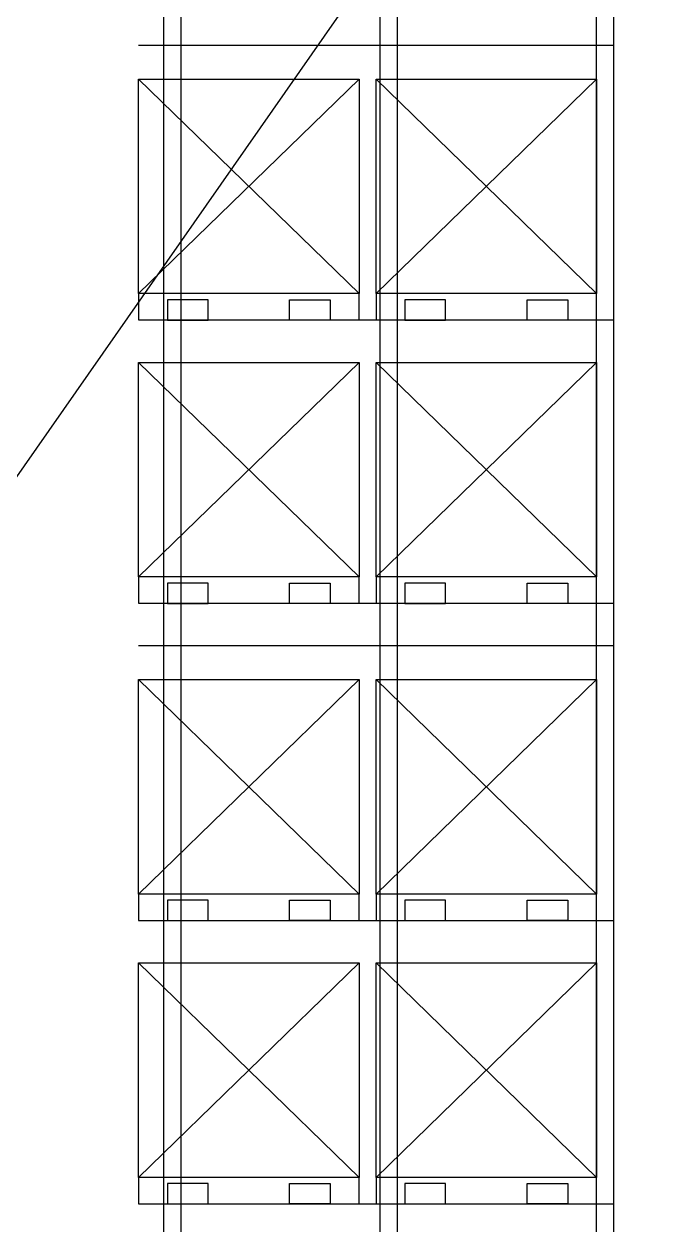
# Model space of a CAD drawing. Extents: x 0 to 210250, y -124674 to 148500.
# Drawn here: x 185052 to 188741, y -110599 to -103519 of the extents above; entities that cross this region are included whole.
import ezdxf

# ---------------------------------------------------------------- set-up
doc = ezdxf.new("R2010")
doc.units = 0
doc.header["$LTSCALE"] = 400
doc.layers.get('0').update_dxf_attribs({"linetype": 'CONTINUOUS'})
doc.layers.add('DIM', color=2, linetype='CONTINUOUS')
doc.layers.add('pallrt', color=30, linetype='CONTINUOUS')
doc.styles.add('CHINESET', font='romans.shx', dxfattribs={"bigfont": 'chineset.shx'})
doc.styles.get("Standard").update_dxf_attribs({"font": 'ISOCP.SHX', "bigfont": 'CHINESET.SHX'})
doc.dimstyles.new('AM_ISO$7', dxfattribs={"dimscale": 300, "dimtxt": 3.5, "dimasz": 3.5, "dimexe": 1, "dimexo": 1, "dimgap": 1.5, "dimtad": 1, "dimdsep": 46, "dimtxsty": 'Standard', "dimcen": 0, "dimclrd": 256, "dimclre": 256, "dimclrt": 256, "dimadec": 0, "dimazin": 2, "dimtp": 0.1, "dimtm": 0.1, "dimtfac": 0.71, "dimtmove": 0, "dimatfit": 3, "dimfxl": 0, "dimlwd": -1, "dimlwe": -1, "dimarcsym": 0})

# ---------------------------------------------------------------- blocks, each defined once
blk = doc.blocks.new('A$C36BB638E')
at = {"layer": 'pallrt'}
for p, q in [((-550, 1420), (750, 155)), ((-550, 155), (750, 1420))]:
    blk.add_line(p, q, dxfattribs=at)
for points in [[(-550, 155), (750, 155), (750, 1420), (-550, 1420)], [(-550, 155), (750, 155), (750, 0), (-550, 0)], [(-380, -0.8), (-140, -0.8), (-140, 118.7), (-380, 118.7)], [(580, -0.8), (340, -0.8), (340, 118.7), (580, 118.7)]]:
    blk.add_lwpolyline(points, close=True, dxfattribs=at)

msp = doc.modelspace()

# ---------------------------------------------------------------- linework, layer by layer
for p, q in [((185726.643, -105263.335), (188526.643, -105263.335)), ((185726.643, -106933.335), (188526.643, -106933.335)), ((185726.643, -108803.335), (188526.643, -108803.335)), ((185726.643, -110473.335), (188526.643, -110473.335))]:
    msp.add_line(p, q)
for points in [[(185976.643, -120303.335), (185876.643, -120303.335), (185876.643, -97663.335), (185976.643, -97663.335)], [(187251.643, -120303.335), (187151.643, -120303.335), (187151.643, -97663.335), (187251.643, -97663.335)], [(188526.643, -120303.335), (188426.643, -120303.335), (188426.643, -97663.335), (188526.643, -97663.335)]]:
    msp.add_lwpolyline(points, close=True)
at = {"layer": 'DIM'}
for p, q in [((185726.643, -103643.335), (188526.643, -103643.335)), ((185726.643, -107183.335), (188526.643, -107183.335))]:
    msp.add_line(p, q, dxfattribs=at)

# ---------------------------------------------------------------- block references
at = {"layer": 'pallrt', "xscale": -1}
for p in [(186476.643, -105263.335), (187876.643, -105263.335), (186476.643, -106933.335), (187876.643, -106933.335), (186476.643, -108803.335), (187876.643, -108803.335), (186476.643, -110473.335), (187876.643, -110473.335)]:
    msp.add_blockref('A$C36BB638E', p, dxfattribs=at)

# ---------------------------------------------------------------- leaders
at = {"layer": 'DIM'}
for points in [[(180776.643, -106127.098), (192131.742, -95990.951), (199320.583, -95990.951)], [(180781.643, -112237.747), (192131.742, -95990.951), (199320.583, -95990.951)]]:
    msp.add_leader(points, dimstyle='AM_ISO$7', override={"dimscale": 250, "dimtxt": 3, "dimasz": 3, "dimgap": 1, "dimtad": 1, "dimtxsty": 'CHINESET', "dimclrt": 256, "dimtdec": 2}, dxfattribs=at)

doc.saveas('drawing.dxf')
